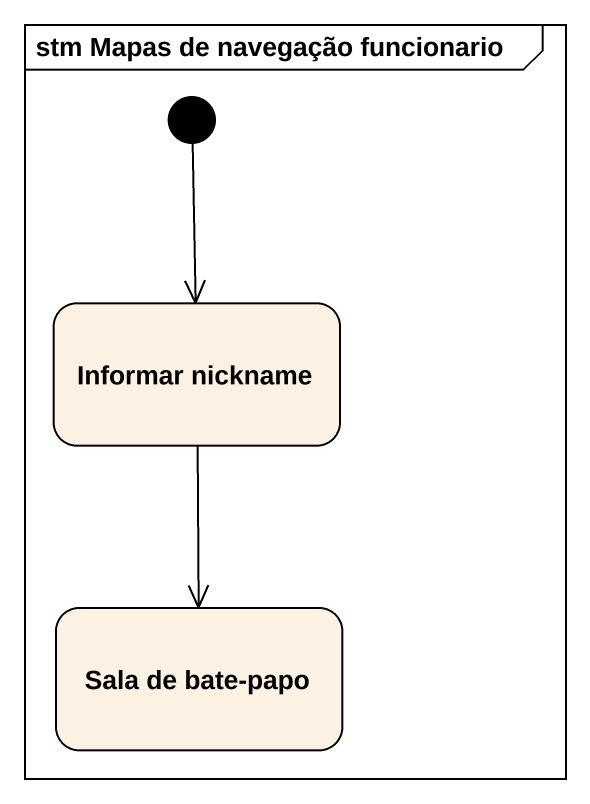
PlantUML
@startuml
mainframe stm Mapas de navegação funcionario
hide empty description
state "Informar nickname" as Informar_nickname
state "Sala de bate-papo" as Sala_de_bate_papo
[*] --> Informar_nickname
Informar_nickname --> Sala_de_bate_papo
@enduml
